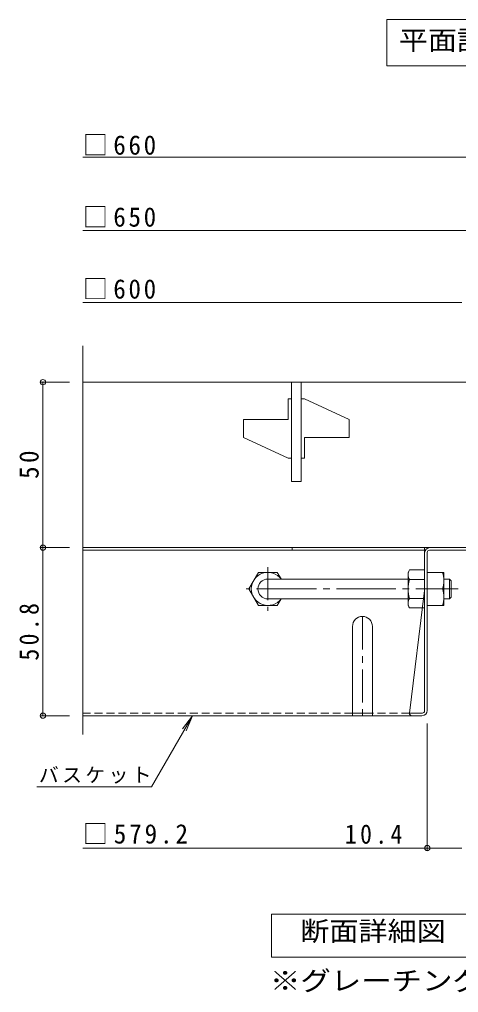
# Model space of a CAD drawing. Units: millimetres on the paper, enlarged 4 times, with parts at other scales. Extents: x -950 to 1126, y -781 to 780.
# Drawn here: x -822 to -557, y -684 to -96 of the extents above; entities that cross this region are included whole.
import ezdxf
from ezdxf.enums import TextEntityAlignment as Align

# ---------------------------------------------------------------- set-up
doc = ezdxf.new("R2010")
doc.units = ezdxf.units.MM
doc.header["$LTSCALE"] = 4
doc.header["$PDMODE"] = 32
doc.header["$PDSIZE"] = 3.2
for name, pattern in [('CHAIN1', [8, 5, -1, 1, -1]), ('CHAIN2', [12, 9, -1, 1, -1]), ('DASHED1', [1.8, 1.2, -0.6])]:
    doc.linetypes.add(name, pattern=pattern)
for name, color, linetype, lineweight in [('A-5_文字', 7, 'Continuous', 9), ('D-1_躯体', 2, 'Continuous', 9), ('D-2_仕上', 3, 'Continuous', 9), ('D-4_その他', 7, 'Continuous', 9), ('D-7_ハッチ', 2, 'Continuous', 9), ('D-8_記号', 2, 'Continuous', 9), ('D-B_7-WAKU-T', 2, 'Continuous', 9)]:
    doc.layers.add(name, color=color, linetype=linetype, lineweight=lineweight)
doc.styles.add('ＭＳ ゴシック', font='')
doc.styles.get('ＭＳ ゴシック').set_extended_font_data('MS Gothic')

msp = doc.modelspace()

# ---------------------------------------------------------------- linework, layer by layer
at = {"layer": 'A-5_文字'}
for p, q in [((-599.913, -96.015), (-389.513, -96.015)), ((-599.913, -96.015), (-599.913, -124.015)), ((-599.913, -124.015), (-389.513, -124.015))]:
    msp.add_line(p, q, dxfattribs=at)
at = {"layer": 'D-1_躯体', "color": 3}
for p, q in [((-565.52, -434.238), (-562.12, -434.238)), ((-562.12, -434.238), (-561.12, -435.238)), ((-562.12, -446.238), (-562.12, -434.238)), ((-561.12, -445.238), (-561.12, -435.238)), ((-565.52, -446.238), (-562.12, -446.238)), ((-562.12, -446.238), (-561.12, -445.238))]:
    msp.add_line(p, q, dxfattribs=at)
at = {"layer": 'D-2_仕上'}
for p, q in [((-783.78, -528.215), (-783.78, -293.195)), ((-783.78, -315.238), (-504.713, -315.238)), ((-657.713, -375.238), (-657.713, -315.238)), ((-651.713, -315.238), (-651.713, -375.238)), ((-657.713, -325.238), (-659.713, -325.238)), ((-659.713, -337.738), (-659.713, -325.238)), ((-649.713, -325.238), (-651.713, -325.238)), ((-649.713, -325.238), (-622.713, -337.738)), ((-659.713, -337.738), (-686.713, -337.738)), ((-686.713, -348.738), (-686.713, -337.738)), ((-622.713, -348.738), (-622.713, -337.738)), ((-649.713, -348.738), (-649.713, -361.238)), ((-622.713, -348.738), (-649.713, -348.738)), ((-651.713, -361.238), (-649.713, -361.238)), ((-657.713, -375.238), (-651.713, -375.238)), ((-783.78, -415.238), (-504.713, -415.238))]:
    msp.add_line(p, q, dxfattribs=at)
msp.add_lwpolyline([(-686.713, -348.738), (-659.713, -361.238), (-657.713, -361.238)], dxfattribs=at)
at = {"layer": 'D-4_その他'}
for p, q in [((-783.78, -179.291), (-494.713, -179.291)), ((-783.78, -223.569), (-504.712, -223.569)), ((-783.78, -267.07), (-554.713, -267.07)), ((-809.141, -315.238), (-791.78, -315.238)), ((-807.941, -315.238), (-807.941, -415.238)), ((-809.141, -415.238), (-791.78, -415.238)), ((-807.941, -415.238), (-807.941, -516.838)), ((-809.141, -516.838), (-791.78, -516.838)), ((-717.535, -516.838), (-721.362, -526.077)), ((-575.52, -598.038), (-575.52, -521.638)), ((-811.613, -559.845), (-742.365, -559.845)), ((-575.52, -596.838), (-783.78, -596.838)), ((-554.713, -596.838), (-575.52, -596.838))]:
    msp.add_line(p, q, dxfattribs=at)
msp.add_lwpolyline([(-742.365, -559.845), (-717.535, -516.838), (-723.623, -524.771)], dxfattribs=at)
msp.add_lwpolyline([(-669.713, -662.838), (-669.713, -636.838), (-439.713, -636.838), (-439.713, -662.838)], close=True, dxfattribs=at)
for p in [(-807.941, -315.238), (-807.941, -415.238), (-807.941, -516.838), (-575.52, -596.838)]:
    msp.add_point(p, dxfattribs=at)
at = {"layer": 'D-7_ハッチ'}
for p, q in [((-577.12, -415.238), (-783.78, -415.238)), ((-577.12, -416.838), (-783.78, -416.838)), ((-657.122, -415.238), (-657.122, -416.838)), ((-577.12, -513.905), (-577.12, -415.238)), ((-574.187, -416.838), (-507.113, -416.838)), ((-573.92, -415.238), (-507.113, -415.238)), ((-575.52, -513.638), (-575.52, -418.171)), ((-577.12, -441.238), (-586.344, -515.238)), ((-578.72, -516.838), (-783.78, -516.838)), ((-578.453, -515.238), (-586.344, -515.238))]:
    msp.add_line(p, q, dxfattribs=at)
at = {"layer": 'D-7_ハッチ', "linetype": 'DASHED1'}
for p, q in [((-620.72, -515.238), (-783.78, -515.238)), ((-586.344, -515.238), (-608.72, -515.238))]:
    msp.add_line(p, q, dxfattribs=at)
at = {"layer": 'D-7_ハッチ'}
for centre, radius, start, end in [((-573.92, -418.438), 3.2, 90, 180), ((-574.187, -418.171), 1.333, 90, 180), ((-584.744, -515.238), 1.6, 180, 270), ((-578.72, -513.638), 3.2, 270, 0), ((-578.453, -513.905), 1.333, 270, 0)]:
    msp.add_arc(centre, radius, start, end, dxfattribs=at)
at = {"layer": 'D-8_記号', "linetype": 'CHAIN1'}
for p, q in [((-671.913, -427.045), (-671.913, -453.431)), ((-658.72, -440.238), (-685.106, -440.238)), ((-614.72, -456.838), (-614.72, -516.838))]:
    msp.add_line(p, q, dxfattribs=at)
at = {"layer": 'D-8_記号'}
for p, q in [((-620.72, -462.838), (-620.72, -516.838)), ((-608.72, -462.838), (-608.72, -516.838)), ((-620.72, -515.238), (-608.72, -515.238))]:
    msp.add_line(p, q, dxfattribs=at)
msp.add_arc((-614.72, -462.838), 6, 0, 180, dxfattribs=at)
at = {"layer": 'D-B_7-WAKU-T'}
for p, q in [((-587.12, -430.238), (-586.254, -428.738)), ((-577.12, -428.738), (-586.254, -428.738)), ((-683.413, -440.238), (-677.64, -430.238)), ((-677.64, -430.238), (-666.187, -430.238)), ((-663.886, -434.222), (-666.187, -430.238)), ((-587.12, -450.238), (-587.12, -430.238)), ((-586.254, -434.512), (-577.12, -434.512)), ((-575.52, -430.238), (-565.52, -430.238)), ((-565.52, -450.238), (-565.52, -430.238)), ((-683.413, -440.238), (-677.64, -450.238)), ((-575.52, -440.238), (-566.386, -440.238)), ((-663.877, -446.238), (-666.187, -450.238)), ((-586.254, -445.965), (-577.12, -445.965)), ((-677.64, -450.238), (-666.187, -450.238)), ((-587.12, -450.238), (-586.254, -451.738)), ((-577.12, -451.738), (-586.254, -451.738)), ((-575.52, -450.238), (-565.52, -450.238))]:
    msp.add_line(p, q, dxfattribs=at)
at = {"layer": 'D-B_7-WAKU-T', "color": 3}
for p, q in [((-671.913, -434.238), (-587.12, -434.238)), ((-671.913, -446.238), (-587.12, -446.238))]:
    msp.add_line(p, q, dxfattribs=at)
at = {"layer": 'D-B_7-WAKU-T', "color": 3, "linetype": 'CHAIN2'}
msp.add_line((-678.489, -440.238), (-556.911, -440.238), dxfattribs=at)
at = {"layer": 'D-B_7-WAKU-T', "linetype": 'CHAIN1'}
msp.add_line((-560.147, -440.238), (-566.271, -440.238), dxfattribs=at)
at = {"layer": 'D-B_7-WAKU-T'}
for centre, radius, start, end in [((-580.556, -432.028), 6.579, 149.99998, 176.07924), ((-671.913, -440.238), 10, 36.87019, 323.12981), ((-581.65, -431.558), 5.47, 180.2103, 212.68507), ((-567.755, -440.238), 19.365, 162.79973, 197.20026), ((-580.386, -435.238), 14.866, 340.34633, 19.65366), ((-580.386, -445.238), 14.866, 340.34633, 19.65366), ((-581.65, -448.918), 5.47, 147.31491, 179.78969), ((-580.556, -448.448), 6.579, 183.92075, 210)]:
    msp.add_arc(centre, radius, start, end, dxfattribs=at)
at = {"layer": 'D-B_7-WAKU-T', "color": 3}
msp.add_arc((-671.913, -440.238), 6, 90, 270, dxfattribs=at)

# ---------------------------------------------------------------- texts
at = {"layer": 'A-5_文字', "color": 2, "style": 'ＭＳ ゴシック', "width": 1.1}
msp.add_text('平面詳細図\u3000Ｓ＝１：４', height=11.73, dxfattribs=at).set_placement((-592.713, -118.015), align=Align.BOTTOM_LEFT)
at = {"layer": 'D-4_その他', "color": 2, "style": 'ＭＳ ゴシック'}
for s, width, p in [('断面詳細図\u3000Ｓ＝１：２', 1.1, (-652.343, -656.45)), ('※グレーチングが受枠の上面より0.8mm高くなります。', 1.15, (-670.663, -686.423))]:
    msp.add_text(s, height=11.73, dxfattribs=dict(at, width=width)).set_placement(p, align=Align.BOTTOM_LEFT)
at = {"layer": 'D-4_その他', "color": 2, "char_height": 11.73, "attachment_point": 7, "style": 'ＭＳ ゴシック'}
for s, insert in [('\\T1.21;\\W0.95;□660', (-783.78, -178.068)), ('\\T1.21;\\W0.95;□650', (-783.78, -221.569)), ('\\T1.21;\\W0.95;□600', (-783.78, -265.07)), ('\\T1.23;\\W0.95;□579.2', (-783.78, -594.438)), ('\\T1.28;\\W0.9;10.4', (-625.348, -594.438))]:
    msp.add_mtext(s, dxfattribs=dict(at, insert=insert))
at = {"layer": 'D-4_その他', "color": 2, "char_height": 11.73, "attachment_point": 7, "rotation": 90, "style": 'ＭＳ ゴシック'}
for s, insert in [('\\T1.27;\\W0.95;50', (-810.341, -373.738)), ('\\T1.28;\\W0.9;50.8', (-810.341, -483.538))]:
    msp.add_mtext(s, dxfattribs=dict(at, insert=insert))
at = {"layer": 'D-4_その他', "insert": (-810.365, -557.942), "char_height": 8.798, "attachment_point": 7, "style": 'ＭＳ ゴシック'}
msp.add_mtext('\\T1.17;バスケット', dxfattribs=at)

doc.saveas('drawing.dxf')
